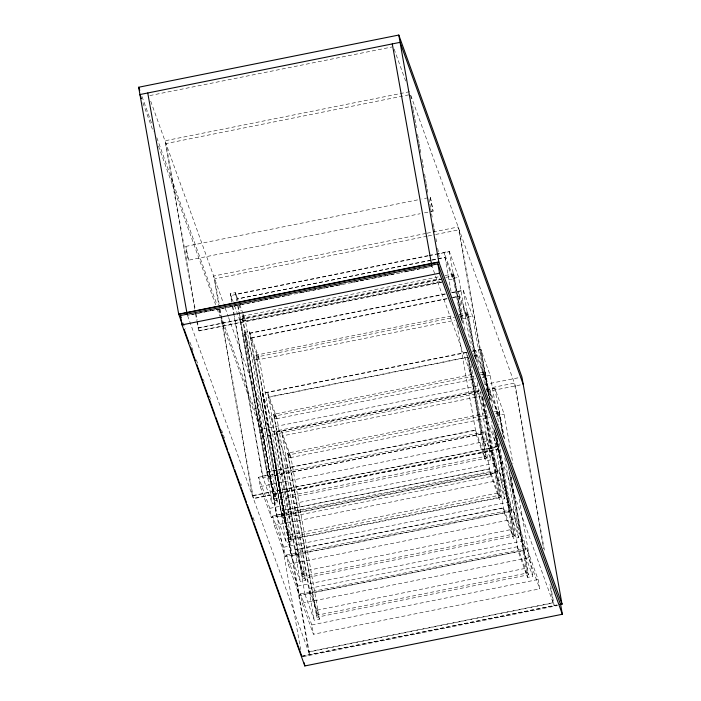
<?xml version="1.0" encoding="UTF-8"?>
<svg xmlns="http://www.w3.org/2000/svg" width="701" height="701" viewBox="0 0 701 701"><rect width="100%" height="100%" fill="white"/><g stroke="black" fill="none" stroke-linecap="round" stroke-linejoin="round"><path stroke-width="0.53" stroke-dasharray="3.5 2.63" d="M417.516 199.899L185.853 246.384L186.624 252.57L188.534 260.211L420.188 213.726M188.534 260.211L185.853 246.384M430.379 197.314L433.06 211.141L430.379 197.314L421.8 199.04M149.83 95.573L392.209 46.932M409.533 91.708L164.998 140.778L194.79 309.623M424.482 212.859L433.06 211.141M426.05 233.415L213.691 276.028L218.817 305.084M427.119 233.196L458.217 226.958L487.467 392.718M427.049 236.211L214.699 278.823L219.071 303.577M428.127 235.992L434.559 234.704M435.636 234.485L459.225 229.753L488.474 395.513M231.724 302.236L230.208 293.649L235.413 292.606L238.296 300.624M427.987 255.628L235.974 294.157L237.218 300.913M429.065 255.409L435.496 254.121M436.565 253.902L449.28 251.352L458.629 277.316L470.941 347.1M428.101 255.935L230.883 295.515L232.013 301.956M429.17 255.725L449.394 251.668M430.992 260.062L236.833 299.029L431.106 260.378M432.061 259.852L444.933 257.267L452.776 279.033L447.413 280.102M432.175 260.159L445.047 257.574M190.716 314.714L193.932 314.074M195.001 313.855L198.225 313.207M199.294 312.996L202.51 312.348M203.588 312.129L206.804 311.489M207.873 311.27L211.089 310.631M212.166 310.412L215.382 309.763M216.451 309.553L219.676 308.904M220.745 308.694L223.961 308.046M225.03 307.827L228.254 307.187M229.323 306.968L232.539 306.319M233.617 306.109L236.833 305.461M237.902 305.25L241.118 304.602M242.195 304.383L246.48 303.524M247.558 303.305L250.774 302.666M251.843 302.446L255.068 301.807M256.137 301.588L259.352 300.939M260.43 300.729L263.646 300.081M264.715 299.87L267.931 299.222M269.009 299.003L272.225 298.363M273.294 298.144L276.509 297.496M277.587 297.285L280.803 296.637M281.872 296.427L285.097 295.778M286.166 295.559L289.382 294.919M299.038 292.983L302.254 292.335M303.323 292.115L311.91 290.398M312.979 290.179L316.195 289.539M317.264 289.32L320.488 288.672M321.557 288.462L324.773 287.813M325.851 287.603L329.067 286.954M330.136 286.735L333.352 286.096M334.43 285.877L337.645 285.228M338.714 285.018L341.939 284.369M351.587 282.433L354.802 281.784M355.88 281.574L359.096 280.926M360.165 280.715L363.381 280.067M364.459 279.848L373.037 278.131M374.106 277.911L377.331 277.272M378.4 277.053L381.616 276.404M382.693 276.194L385.909 275.546M386.978 275.335L390.194 274.687M391.272 274.468L394.488 273.828M404.144 271.892L407.36 271.243M408.429 271.024L411.645 270.384M412.723 270.165L415.938 269.517M417.007 269.307L420.223 268.658M421.301 268.448L424.517 267.8M425.586 267.58L432.026 266.292L400.963 272.777M399.894 272.996L187.5 315.362M469.284 360.489L486.52 458.191L274.941 500.645L242.073 316.274L439.045 276.746M445.1 275.528L453.652 273.819L463.037 325.062M242.073 316.274L242.739 318.14L439.361 278.683M445.775 277.394L454.318 275.677M442.541 278.84L198.015 327.91L199.066 330.951L443.593 281.881M441.516 279.296L198.059 328.156L196.876 321.461M234.572 305.776L240.11 321.163L245.315 320.12L277.517 502.626L272.312 503.677L262.411 476.154L232.478 306.53M451.006 291.362L444.075 252.395L453.424 278.358L458.629 277.316M242.458 314.661L244.667 320.795L440.973 281.399M199.023 330.706L443.549 281.636M244.202 332.511L249.398 331.468L259.309 358.982L291.511 541.496L286.306 542.539L276.396 515.025L244.202 332.511L254.104 360.034L286.306 542.539M445.196 293.85L249.959 333.028L282.275 515.84M451.637 292.554L463.273 290.223L472.623 316.177L484.934 385.962M445.31 294.157L244.868 334.377L277.07 516.891L495.581 473.035L481.648 394.356M451.742 292.869L463.387 290.529M447.133 298.495L250.818 337.891L258.66 359.657L454.967 320.261M452.495 297.426L458.927 296.129L466.761 317.895L461.398 318.973M250.932 338.206L447.238 298.81M452.601 297.732L459.041 296.444M483.085 398.282L500.514 497.053L288.935 539.507L256.067 355.135L453.03 315.608M459.094 314.399L467.637 312.681L468.312 314.547L477.215 365.002M256.067 355.135L256.732 357.002L454.423 317.334M459.76 316.256L468.312 314.547M254.104 360.034L259.309 358.982M465 330.224L458.068 291.265L467.418 317.22L472.623 316.177M296.269 554.71L267.528 392.166L276.877 418.129L305.496 580.358L300.3 581.401L290.95 555.437L262.332 393.208L465.99 352.34M472.421 351.052L480.842 349.361L490.192 375.324L498.91 424.745M467.173 352.437L262.437 393.524L291.064 555.753L509.574 511.905L495.546 432.403M472.535 351.359L480.956 349.676L489.482 398.019M467.917 356.993L268.387 397.038L276.229 418.795L475.751 378.759M474.349 355.705L476.496 355.276L484.338 377.033L482.192 377.471M268.501 397.344L468.031 357.308M474.463 356.012L476.61 355.582M497.254 438.151L514.499 535.914L302.928 578.378L273.635 414.282L474.524 373.966M479.87 372.897L485.206 371.819L490.998 402.698M273.635 414.282L274.301 416.149L475.199 375.832M480.535 374.763L485.881 373.686M262.332 393.208L271.673 419.172L276.877 418.129M479.055 369.742L475.637 350.404L484.987 376.367L490.192 375.324M218.765 309.763L261.788 429.257L478.029 385.857M484.452 384.569L520.852 377.269M480.08 390.01L269.867 432.193L308.65 652.009L553.185 602.939L549.908 584.397M486.512 388.713L514.403 383.123L543.643 548.883M304.979 594.395L276.317 432.079L479.975 391.211M486.415 389.914L494.836 388.223L504.185 414.186L512.904 463.606M276.352 432.166L480.01 391.298M486.45 390.01L494.871 388.319M481.464 392.735L263.077 436.557L220.053 317.062M486.809 391.657L523.209 384.35M481.946 395.951L282.38 435.899L290.214 457.665L489.745 417.621M488.343 394.567L490.525 394.234M511.248 477.013L528.493 574.785L316.913 617.239L287.62 453.144L488.518 412.828M493.855 411.759L499.2 410.69L504.992 441.56M287.62 453.144L288.295 455.01L489.184 414.694M495.598 413.406L499.874 412.547M276.317 432.079L285.666 458.033L290.871 456.991L319.49 619.22L314.285 620.262L304.944 594.308L523.489 550.548L532.804 576.415L527.599 577.458L518.249 551.503M492.891 407.631L489.631 389.274L498.981 415.229L504.185 414.186M496.177 416.333L498.323 415.903L497.465 411.031M267.423 472.115L475.532 430.353M262.411 476.154L267.607 475.112L277.517 502.626M258.616 477.25L484.934 431.834L496.124 462.932L497.771 472.255L271.453 517.671L260.264 486.582L258.616 477.25L269.806 508.339L271.453 517.671M268.168 476.671L481.482 433.866L490.823 459.821L485.627 460.872L476.277 434.909M260.264 486.582L486.582 441.166L497.771 472.255M252.43 495.598L496.956 446.537L497.964 449.332L253.438 498.402M483.252 451.803L475.418 430.037L267.309 471.799L275.142 493.565L483.252 451.803L484.111 456.675M274.266 498.779L485.846 456.325L486.52 458.191M269.806 508.339L496.124 462.932M282.258 513.307L490.358 471.545L498.087 492.996L498.946 497.868L290.836 539.63L289.977 534.758L282.258 513.307L283.116 518.179L491.217 476.417L490.358 471.545M276.396 515.025L281.6 513.982L291.511 541.496M272.61 516.12L498.928 470.704L510.118 501.793L511.765 511.117L285.447 556.533L274.257 525.443L272.61 516.12L283.8 547.209L285.447 556.533M274.257 525.443L500.575 480.027L511.765 511.117M289.977 534.758L498.087 492.996M288.26 537.641L499.839 495.186L500.514 497.053M490.271 473.771L499.62 499.734L504.816 498.691L491.182 421.389M283.8 547.209L510.118 501.793M295.41 549.838L503.511 508.076M286.604 554.982L512.922 509.566L524.111 540.655L525.759 549.987L299.441 595.403L288.242 564.305L286.604 554.982L297.794 586.071L299.441 595.403M288.242 564.305L514.56 518.889L525.759 549.987M511.239 529.535L503.406 507.769L295.296 549.531L303.13 571.297L511.239 529.535L512.098 534.399M302.254 576.511L513.833 534.048L514.499 535.914M504.264 512.633L513.605 538.596L518.81 537.553L504.597 456.973M297.794 586.071L524.111 540.655M517.426 546.727L309.29 588.393L317.124 610.159L317.982 615.022M300.589 593.843L526.907 548.427L538.105 579.517L539.752 588.849L313.435 634.265L302.236 603.175L300.589 593.843L311.787 624.933L313.435 634.265M302.236 603.175L528.554 557.759L539.752 588.849M317.124 610.159L525.233 568.397L526.092 573.26M316.247 615.373L527.827 572.919L528.493 574.785M311.787 624.933L538.105 579.517M308.606 651.772L553.142 602.702M301.816 656.136L557.076 604.91M301.859 656.373L557.111 605.156M303.165 656.618L557.479 605.585M394.128 49.07L405.625 81.001M410.821 95.424L515.41 385.918L544.651 551.678M490.49 394.137L498.323 415.903M431.387 264.522L554.184 605.743L550.732 586.124M495.476 472.728L504.816 498.691M518.81 537.553L509.461 511.59L495.625 433.165M517.391 546.631L525.233 568.397M239.76 304.69L242.73 312.935M243.072 313.882L245.315 320.12M238.778 304.444L240.986 310.578M290.871 456.991L281.522 431.027L310.175 593.353M230.208 293.649L233.091 301.675M150.715 101.224L223.409 303.13M225.266 308.282L228.228 316.528M228.596 317.553L270.875 434.988L309.658 654.813L186.86 313.592M141.996 96.519L151.635 123.306M156.831 137.729L216.916 304.611M142.916 102.793L153.3 131.639M158.487 146.062L215.601 304.698M217.091 308.817L219.685 316.028M296.155 554.395L305.496 580.358M310.149 593.256L319.49 619.22M182.97 322.767L185.195 328.944M190.015 342.342L191.496 346.46M191.872 347.494L192.985 350.588M196.324 359.858L197.805 363.985M203.369 379.434L204.114 381.502M209.301 395.925L210.414 399.018M221.551 429.932L223.032 434.05M223.4 435.084L224.513 438.169M240.837 483.515L241.582 485.574M253.079 517.513L254.568 521.64M519.152 499.059L532.804 576.415M526.907 548.427L528.554 557.759M499.2 410.69L504.133 438.616M510.573 475.147L527.827 572.919M494.836 388.223L503.397 436.662M509.425 470.949L523.489 550.548M498.981 415.229L502.389 434.567M508.076 466.805L527.599 577.458M512.922 509.566L514.56 518.889M499.112 442.988L518.284 551.591M485.206 371.819L490.323 400.832M496.396 435.207L513.833 534.048M480.842 349.361L489.938 400.928M494.547 429.958L498.008 449.578L253.482 498.648L221.35 316.493M484.987 376.367L488.395 395.706M494.468 430.081L513.605 538.596M493.732 428.232L497 446.774L252.474 495.844L220.911 316.931M483.48 372.17L484.338 377.033M498.928 470.704L500.575 480.027M485.118 404.126L504.37 512.948M467.637 312.681L476.163 360.989M482.411 396.415L499.839 495.186M463.273 290.223L475.506 359.236M467.418 317.22L474.428 356.949M480.483 391.298L499.62 499.734M465.902 313.023L466.761 317.895M477.188 382.527L490.823 459.821M484.934 431.834L486.582 441.166M470.949 364.266L490.385 474.086M453.652 273.819L462.169 322.127M468.426 357.554L485.846 456.325M449.28 251.352L461.898 322.521M467.655 355.495L481.596 434.173L263.077 478.021L234.476 315.914M453.424 278.358L460.434 318.079M466.498 352.437L485.627 460.872M451.917 274.161L452.776 279.033M456.877 324.642L476.391 435.216M411.294 98.806L410.541 94.504L166.006 143.574L195.228 309.202M412.626 106.333L413.003 108.489M413.196 109.566L413.949 113.869M414.142 114.938L414.712 118.171M414.904 119.24L415.658 123.542M415.851 124.62L416.42 127.845M417.559 134.303L418.313 138.605M418.506 139.674L419.075 142.908M419.268 143.977L420.022 148.279M420.214 149.357L420.784 152.581M421.923 159.039L422.677 163.333M422.869 164.411L423.439 167.635M424.578 174.093L425.332 178.396M425.525 179.474L426.094 182.698M426.287 183.767L427.04 188.07M427.233 189.147L427.803 192.372M428.942 198.83L429.704 203.132M429.888 204.201L430.458 207.435M430.651 208.504L431.404 212.806M431.597 213.884L432.166 217.108M433.306 223.566L434.068 227.869M434.252 228.938L434.822 232.171M435.961 238.62L436.53 241.845M437.669 248.303L438.432 252.605M438.616 253.674L439.185 256.899M289.355 452.793L290.214 457.665M288.295 455.01L316.913 617.239M285.666 458.033L314.285 620.262M275.37 413.932L276.229 418.795M303.13 571.297L303.989 576.161M274.301 416.149L302.928 578.378M271.673 419.172L300.3 581.401M257.802 354.785L258.66 359.657M256.732 357.002L288.935 539.507M249.398 331.468L281.6 513.982M243.808 315.923L244.667 320.795M275.142 493.565L276.001 498.429M242.739 318.14L274.941 500.645M261.788 429.257L300.676 649.678M238.165 306.284L239.488 313.794M239.681 314.872L268.281 476.978M235.413 292.606L236.929 301.193M237.683 305.487L267.607 475.112M240.11 321.163L272.312 503.677M232.776 306.249L234.292 314.837M220.018 308.957L221.157 315.424M219.579 309.395L220.719 315.853M195.991 313.505L197.13 319.954M197.314 321.032L199.066 330.951M195.553 313.925L196.692 320.383M489.412 468.908L281.303 510.67L489.412 468.908"/><path stroke-width="1.05" d="M398.79 35.05L438.861 262.174L178.729 314.372L138.658 87.248L398.79 35.05L521.921 377.05L561.992 604.174L560.038 604.569M180.367 315.555L437.906 263.874L560.695 604.945L562.342 614.269L304.804 665.95L182.015 324.878L180.367 315.555L181.112 317.614M182.015 324.878L439.545 273.197L562.342 614.269M560.003 604.323L561.948 603.929M523.209 384.35L400.078 42.349L139.946 94.547L141.427 98.675M561.992 604.174L438.817 261.929L178.685 314.127L182.768 325.457M431.798 265.802L392.28 43.918M138.658 87.248L139.771 90.341M187.272 314.863L147.753 92.988M184.249 329.584L189.068 342.973M190.549 347.091L195.377 360.489M196.858 364.608L202.423 380.056M203.159 382.115L208.723 397.572M209.468 399.631L215.032 415.08M215.777 417.139L221.332 432.596M222.077 434.655L227.641 450.103M228.386 452.163L233.941 467.62M234.686 469.679L240.25 485.127M240.995 487.195L246.55 502.643M247.295 504.702L252.859 520.16M253.604 522.219L301.859 656.373M437.906 263.874L439.545 273.197M304.26 662.839L304.804 665.95"/></g></svg>
